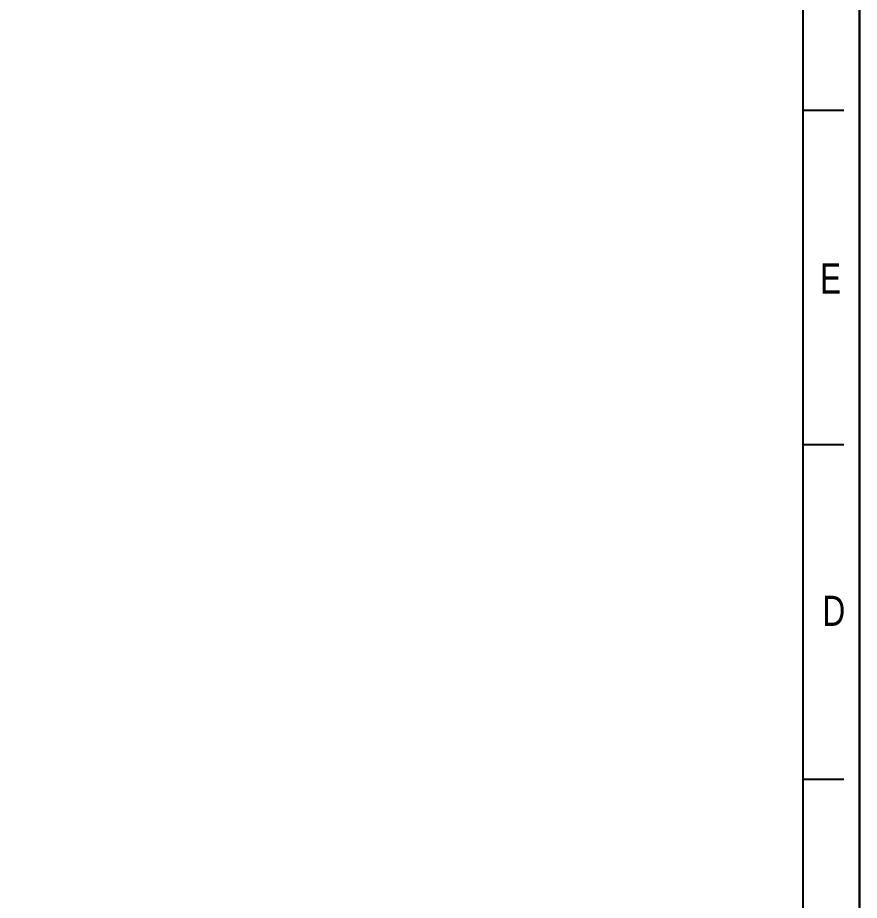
# Model space of a CAD drawing. Header units: millimetres. Extents: x 620 to 19791, y 2539 to 6969.
# Drawn here: x 11051.5 to 11411.3, y 2916.3 to 3293.6 of the extents above; entities that cross this region are included whole.
import ezdxf

# ---------------------------------------------------------------- set-up
doc = ezdxf.new("R2010")
doc.units = ezdxf.units.MM
doc.styles.add('CKSTANDARD', font='arial.ttf')
doc.styles.add('Roamns', font='romans.shx')

# ---------------------------------------------------------------- blocks, each defined once
blk = doc.blocks.new('standard template')
for p, q in [((37811.5, 21062.1), (37408.8, 21062.1)), ((37811.5, 17789.8), (37408.8, 17789.8)), ((37811.5, 14517.4), (37408.8, 14517.4))]:
    blk.add_line(p, q)
blk.add_lwpolyline([(37962.6, 4700.3), (-97.5, 4700.3), (-97.5, 30879.2), (37962.6, 30879.2)], close=True)
at = {"color": 7}
blk.add_lwpolyline([(456.3, 6673.6), (456.3, 5963.9), (456.3, 5254.1), (456.3, 30225.9), (37408.8, 30225.9), (37408.8, 5254.1)], dxfattribs=at)
at = {"style": 'CKSTANDARD', "width": 0.75}
for s, p in [('E', (37578.3, 19270)), ('D', (37601.4, 16019.8))]:
    blk.add_text(s, height=294.8, dxfattribs=at).set_placement(p)
at = {"style": 'Roamns'}
for tag, p in [('PAGE_NAME', (27466, 7593.7)), ('PROJECT_NAME', (27466, 6883.9)), ('DRAWN_NAME', (27466, 6174.1)), ('VERSION', (34241, 6174.1)), ('SELECT_DATA', (27466, 5464.4)), ('PAGE_NUMBER', (34241, 5464.4))]:
    blk.add_attdef(tag, p, '', height=284.5, dxfattribs=at)

msp = doc.modelspace()

# ---------------------------------------------------------------- block references
at = {"transparency": 33554595}
for p, xscale, yscale, zscale in [((11416.28029, 2299.44029), 0.05097615323888361, 0.05097615323888361, 0.05097615323888361), ((9752.58088, 2333.66949), 0.04369384563332881, 0.04369384563332881, 0.04369384563332881)]:
    msp.add_blockref('standard template', p, dxfattribs=dict(at, xscale=xscale, yscale=yscale, zscale=zscale))

doc.saveas('drawing.dxf')
